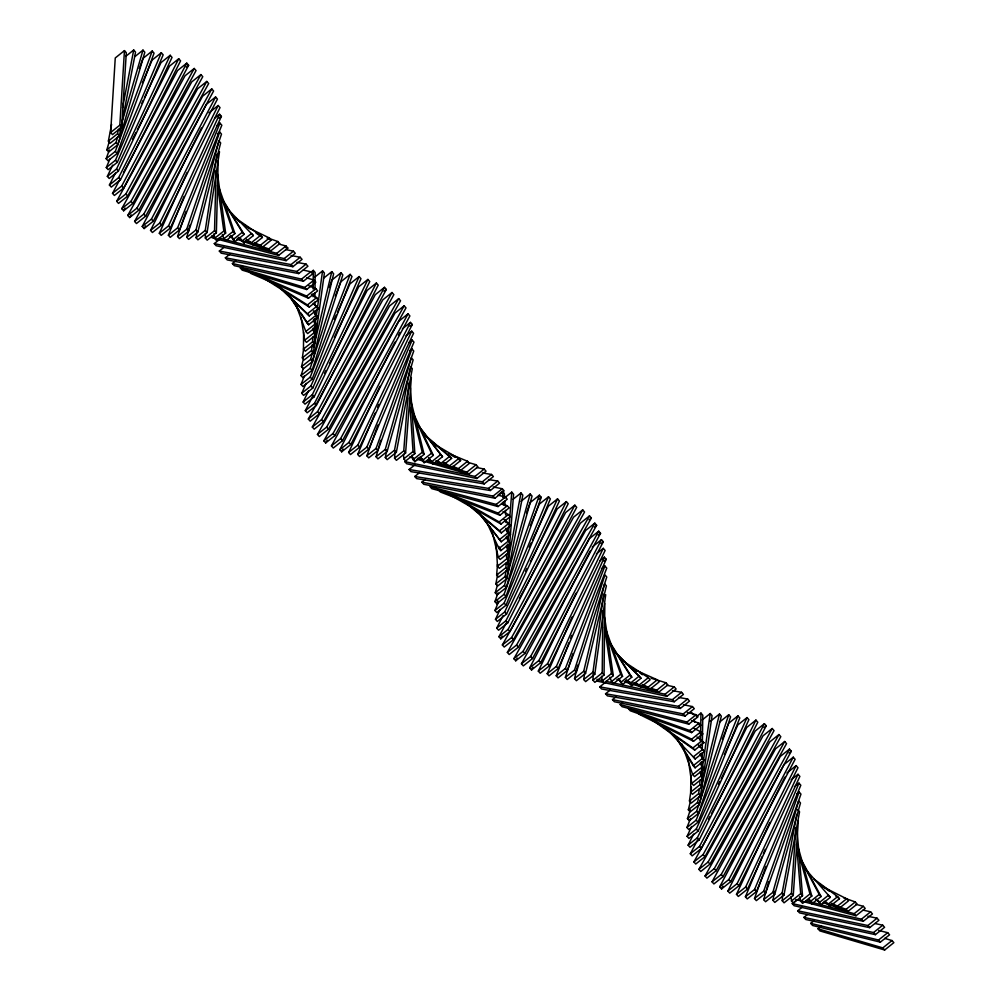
<?xml version="1.0" encoding="UTF-8"?>
<svg xmlns="http://www.w3.org/2000/svg" width="1000" height="1000" viewBox="0 0 1000 1000"><rect width="100%" height="100%" fill="white"/><g stroke="black" fill="none" stroke-linecap="round" stroke-linejoin="round"><path stroke-width="1.5" d="M314.65 326.775L314.5 343.837L305.3 351.188L303.463 349.075L303.612 332.013M314.5 343.837L312.65 341.725L312.688 337.075M313.062 296.737L313.087 293.637M313.125 288.988L313.3 270.363L311 272.2M314.675 323.663L314.725 319.012M314.762 314.363L314.788 311.262M314.85 305.05L314.875 301.95M314.913 297.3L314.962 292.638M314.988 289.538L315.138 272.475L313.3 270.363M604.825 603.525L604.05 675L594.862 682.35L593.013 680.238L593.088 674.025M604.05 675L602.212 672.887L602.888 610.737M701.95 769.788L701.675 786.938L692.487 794.287L690.638 792.175L690.913 775.025M701.675 786.938L699.837 784.825L699.912 780.15M700.413 747.4L700.462 744.275M700.512 741.162L700.95 713.088L696.363 716.762M702 766.663L702.062 761.988M702.113 758.863L702.212 752.625M702.262 749.513L702.8 715.2L700.95 713.088M218.188 160.5L216.375 232.8L207.188 240.15L205.338 238.038L205.463 233.425M216.375 232.8L214.537 230.688L216.038 170.7M110.638 132.5L115.262 57.95L124.45 50.613L126.3 52.713L121.675 127.263L112.475 134.613L110.638 132.5L119.825 125.15L124.45 50.613M798.337 820.575L793.263 895.475L784.062 902.825L782.225 900.725L782.638 894.6M793.263 895.475L791.413 893.375L795.875 827.638M411.362 377.512L405.613 452.962L396.413 460.312L394.575 458.2L395.037 452.038M405.613 452.962L403.762 450.85L408.925 383.113M504.85 497.638L511.75 492.137L513.587 494.237L507.688 569.8L498.488 577.15L496.65 575.05L497.488 564.25M507.688 569.8L505.838 567.7L506.2 563.075M508.013 539.938L511.75 492.137M605.712 594.7L594.8 674.262L585.612 681.612L583.763 679.513L584.812 671.862M583.763 679.513L592.962 672.163L603.663 594.125M314.513 277.325L322.562 270.9L324.4 273L313.4 352.638L304.2 359.988L302.362 357.887L303.637 348.7M302.362 357.887L311.55 350.538L312.4 344.412M314.513 329.1L314.938 326.025M315.363 322.962L322.562 270.9M702.175 719.963L710.225 713.525L712.062 715.638L700.487 795.738L691.3 803.088L689.45 800.975L691.462 787.113M689.45 800.975L698.65 793.625L699.312 789.013M701.538 773.6L710.225 713.525M219.513 151.725L207.1 232.488L197.913 239.838L196.062 237.725L197 231.637M196.062 237.725L205.263 230.375L216.962 154.188M797.712 809.675L799.562 811.787L783.988 895.075L774.8 902.425L772.95 900.312L774.65 891.225M772.95 900.312L782.15 892.962L796.862 814.212M410.475 366.587L412.312 368.688L396.35 452.3L387.163 459.65L385.312 457.537L386.775 449.938M385.312 457.537L394.513 450.188L410.175 368.1M512.938 499.387L520.988 492.962L522.825 495.062L506.9 578.65L497.713 585.988L495.863 583.888L497.6 574.763M495.863 583.888L505.062 576.538L506.213 570.462M507.375 564.375L520.988 492.962M125.662 56.425L133.713 50L135.55 52.112L119.412 135.863L110.213 143.212L108.375 141.1L111.6 124.35M108.375 141.1L117.562 133.75L118.45 129.188M122.55 107.863L133.713 50M574.538 678.587L583.737 671.237L604.562 583.75L606.4 585.85L585.575 673.35L576.388 680.7L574.538 678.587L577.775 665.013M323.762 278.075L331.8 271.65L333.65 273.762L312.538 361.475L303.35 368.825L301.5 366.712L303.325 359.15M301.5 366.712L310.7 359.363L312.512 351.812M313.612 347.275L331.8 271.65M710.3 721.375L719.488 714.038L721.338 716.137L699.375 804.538L690.175 811.888L688.337 809.788L690.562 800.788M688.337 809.788L697.525 802.438L699.013 796.438M701.625 785.95L719.488 714.038M186.8 237.262L196 229.913L218.837 140.812L220.675 142.925L197.838 232.025L188.65 239.375L186.8 237.262L189.9 225.188M521.013 501.3L530.2 493.963L532.05 496.062L506.3 587.5L497.1 594.85L495.262 592.737L497.375 585.237M495.262 592.737L504.45 585.388L530.2 493.963M763.7 899.638L772.9 892.288L798.65 800.85L800.5 802.962L774.737 894.388L765.55 901.737L763.7 899.638L768.763 881.65M376.075 456.763L385.262 449.412L411.312 357.75L413.15 359.862L387.113 451.525L377.912 458.875L376.075 456.763L380.775 440.238M134.938 56.562L142.988 50.125L144.838 52.237L117.9 144.613L108.7 151.962L106.862 149.85L109.462 140.912M106.862 149.85L116.05 142.5L117.788 136.55M119.525 130.588L120.838 126.112M121.7 123.138L142.988 50.125M565.35 677.375L574.538 670.025L604.938 574.888L606.775 576.987L576.388 672.138L567.188 679.475L565.35 677.375L572.95 653.587M329.45 287.462L331.812 280.113L341.012 272.762L342.85 274.875L312.062 370.337L302.863 377.688L301.025 375.575L303.387 368.225M301.025 375.575L310.212 368.225L341.012 272.762M719.55 722.1L728.737 714.75L730.588 716.862L698.475 813.375L689.275 820.725L687.438 818.612L690.35 809.837M687.438 818.612L696.625 811.263L728.737 714.75M217.375 133.812L219.662 131.988L221.513 134.088L188.6 231.25L179.4 238.6L177.562 236.488L186.038 211.462M177.562 236.488L186.75 229.137L219.662 131.988M526.562 512.75L530.2 502.562L539.388 495.213L541.237 497.312L505.962 596.362L496.763 603.713L494.925 601.6L498.038 592.863M496.763 603.713L497.8 600.8M494.925 601.6L504.113 594.25L539.388 495.213M796.825 793.825L799.125 791.988L800.975 794.1L765.537 893.275L756.338 900.625L754.5 898.512L765.962 866.425M754.5 898.512L763.688 891.162L799.125 791.988M409.625 350.737L411.925 348.9L413.762 351.012L377.887 450.525L368.7 457.875L366.85 455.775L377.938 425.037M366.85 455.775L376.05 448.425L411.925 348.9M139.288 68.55L143.025 58.375L152.213 51.025L154.062 53.125L117.188 153.45L107.987 160.8L106.15 158.7L109.35 149.975M106.15 158.7L115.337 151.35L152.213 51.025M601.45 568.763L604.9 566.013L606.75 568.125L567.263 670.525L558.062 677.875L556.225 675.775L569.012 642.6M570.688 638.263L571.788 635.388M556.225 675.775L565.413 668.425L604.9 566.013M335.325 296.188L340.938 281.725L350.138 274.375L351.975 276.488L312.1 379.2L302.9 386.55L301.062 384.438L304.438 375.763M301.062 384.438L310.25 377.1L350.138 274.375M722.362 739.137L728.75 723.213L737.938 715.863L739.788 717.975L697.987 822.225L688.8 829.575L686.95 827.475L690.438 818.787M686.95 827.475L696.15 820.125L737.938 715.863M216.537 125.875L219.975 123.112L221.825 125.225L179.412 229.975L170.225 237.325L168.375 235.212L184.062 196.475M168.375 235.212L177.575 227.862L219.975 123.112M530.325 525.7L539.325 504.15L548.525 496.8L550.363 498.913L505.988 605.225L496.788 612.575L494.95 610.475L498.55 601.85M494.95 610.475L504.137 603.125L548.525 496.8M794.375 786.8L798.975 783.125L800.812 785.238L756.438 891.55L747.237 898.9L745.4 896.787L762.188 856.562M763.388 853.688L765.188 849.375M745.4 896.787L754.587 889.45L798.975 783.125M408.675 342.788L412.125 340.037L413.975 342.137L368.725 449.15L359.525 456.5L357.688 454.4L375.188 413.013M377.6 407.312L378.8 404.45M357.688 454.4L366.875 447.05L412.125 340.037M142.35 83L152.125 60.075L161.325 52.725L163.162 54.837L117.325 162.325L108.138 169.662L106.287 167.562L109.95 158.963M106.287 167.562L115.487 160.212L161.325 52.725M599.788 560.837L604.375 557.163L606.225 559.263L558.237 668.475L549.038 675.825L547.2 673.713L572.125 616.987M547.2 673.713L556.388 666.363L604.375 557.163M337.413 312.325L349.925 283.925L359.125 276.575L360.962 278.688L312.775 388.05L303.587 395.4L301.737 393.288L306.112 383.35M334.275 319.425L336.163 315.175M301.737 393.288L310.925 385.938L359.125 276.575M724.362 754.538L737.85 724.925L747.05 717.575L748.888 719.675L698.138 831.1L688.938 838.45L687.1 836.338L691.6 826.462M687.1 836.338L696.287 828.988L747.05 717.575M214.963 117.938L219.562 114.262L221.4 116.363L170.362 228L161.175 235.35L159.325 233.25L187.113 172.475M159.325 233.25L168.525 225.9L219.562 114.262M791.112 779.812L798.012 774.3L799.862 776.413L747.525 889.087L738.325 896.438L736.488 894.338L769.85 822.5M736.488 894.338L745.675 886.988L798.012 774.3M532.487 540.15L548.35 506.225L557.537 498.875L559.388 500.988L506.525 614.087L497.325 621.438L495.487 619.325L500.112 609.425M529.188 547.225L531.163 542.987M495.487 619.325L504.675 611.975L557.537 498.875M144.45 97.737L161 62.638L170.2 55.287L172.037 57.4L118.387 171.125L109.2 178.475L107.35 176.363L112.65 165.138M141.8 103.35L143.125 100.55M107.35 176.363L116.55 169.013L170.2 55.287M405.975 335.763L411.725 331.175L413.575 333.275L359.675 447.2L350.475 454.55L348.638 452.45L379.913 386.337M348.638 452.45L357.825 445.1L411.725 331.175M334.312 337.388L358.7 286.788L367.9 279.438L369.738 281.55L314.175 396.812L304.975 404.162L303.137 402.05L308.562 390.812M303.137 402.05L312.325 394.7L367.9 279.438M596.388 553.862L603.275 548.35L605.125 550.462L549.362 665.875L540.175 673.225L538.325 671.112L575.95 593.25M538.325 671.112L547.525 663.763L603.275 548.35M208.975 112.85L218.162 105.5L220.012 107.6L161.588 225.15L152.4 232.5L150.55 230.387L201.412 128.05M150.55 230.387L159.75 223.038L218.162 105.5M721.225 778.675L746.737 727.45L755.938 720.1L757.775 722.2L699.163 839.912L689.963 847.25L688.125 845.15L693.637 834.075M718.462 784.225L719.85 781.45M688.125 845.15L697.312 837.8L755.938 720.1M786.938 772.975L796.125 765.625L797.975 767.738L738.925 885.775L729.725 893.125L727.887 891.025L784.85 777.138M727.887 891.025L737.075 883.675L796.125 765.625M137.375 129.7L169.537 66.112L178.738 58.762L180.575 60.862L120.45 179.775L111.263 187.113L109.412 185.012L115.712 172.562M132.487 139.388L135.988 132.475M109.412 185.012L118.612 177.662L178.738 58.762M530.462 561.6L557.175 508.95L566.362 501.6L568.212 503.713L507.762 622.875L498.575 630.212L496.725 628.112L503.05 615.638M525.55 571.3L526.95 568.525M496.725 628.112L505.925 620.763L566.362 501.6M402.425 328.825L410.462 322.388L412.312 324.5L350.85 444.462L341.662 451.812L339.812 449.7L394.913 342.15M398.45 335.25L399.862 332.5M341.662 451.812L343.075 449.05M339.812 449.7L349.012 442.362L410.462 322.388M329.487 363.65L367.2 290.363L376.388 283.012L378.237 285.125L316.35 405.438L307.15 412.775L305.312 410.675L312.425 396.838M324.513 373.338L325.938 370.562M305.312 410.675L314.5 403.325L376.388 283.012M592.263 547.013L601.45 539.663L603.3 541.763L540.737 662.613L531.538 669.963L529.7 667.862L590.125 551.125M531.538 669.963L532.962 667.225M529.7 667.862L538.888 660.512L601.45 539.663M142.238 226.462L206.4 104.325L215.6 96.988L217.438 99.087L153.275 221.225L144.088 228.562L142.238 226.462L151.438 219.112L215.6 96.988M144.088 228.562L145.525 225.825M719.7 886.838L784.075 764.538L793.263 757.188L795.113 759.3L730.738 881.6L721.55 888.95L719.7 886.838L728.9 879.488L793.263 757.188M721.55 888.95L723 886.2M123.488 172.65L177.587 70.512L186.775 63.163L188.625 65.275L123.562 188.125L114.362 195.463L112.525 193.363L119.1 180.938M112.525 193.363L121.713 186.012L186.775 63.163M711.462 813.763L755.225 731.025L764.412 723.675L766.263 725.788L701.35 848.512L692.15 855.863L690.312 853.763L697.6 839.963M708.538 819.287L710 816.525M690.312 853.763L699.5 846.413L764.412 723.675M308.325 419.05L375.288 294.688L384.475 287.337L386.325 289.45L319.363 413.812L310.175 421.163L308.325 419.05L317.525 411.7L384.475 287.337M519.45 598.513L565.65 512.537L574.85 505.188L576.688 507.3L509.963 631.487L500.763 638.825L498.925 636.725L506.25 623.075M500.763 638.825L502.225 636.1M498.925 636.725L508.113 629.375L574.85 505.188M331.438 445.913L398.85 321.188L408.05 313.837L409.888 315.95L342.475 440.675L333.288 448.025L331.438 445.913L340.637 438.562L408.05 313.837M134.613 221.425L202.562 96.263L211.762 88.912L213.6 91.025L145.65 216.188L136.463 223.525L134.613 221.425L143.812 214.075L211.762 88.912M521.462 663.775L589.513 538.538L598.713 531.188L600.55 533.3L532.5 658.538L523.312 665.888L521.462 663.775L530.662 656.425L598.713 531.188M116.675 201.287L185.012 75.812L194.213 68.463L196.05 70.575L127.713 196.05L118.513 203.4L116.675 201.287L125.862 193.938L194.213 68.463M712.062 881.825L780.275 756.462L789.463 749.112L791.312 751.213L723.1 876.587L713.9 883.938L712.062 881.825L721.25 874.475L789.463 749.112M693.913 861.925L762.987 735.863L772.188 728.512L774.025 730.612L704.938 856.675L695.75 864.025L693.913 861.925L703.1 854.575L772.188 728.512M121.775 208.688L191.725 81.925L200.912 74.588L202.763 76.688L132.812 203.438L123.625 210.787L121.775 208.688L130.975 201.337L200.912 74.588M123.625 210.787L125.125 208.062M127.775 215.438L197.625 88.775L206.812 81.425L208.663 83.525L138.812 210.2L129.625 217.55L127.775 215.438L136.975 208.088L206.812 81.425M129.625 217.55L131.125 214.825M312.325 427.05L382.812 299.862L392 292.512L393.85 294.625L323.363 421.812L314.175 429.162L312.325 427.05L321.525 419.7L392 292.512M705.062 876L775.512 748.85L784.712 741.5L786.55 743.612L716.1 870.763L706.912 878.112L705.062 876L714.262 868.65L784.712 741.5M698.925 869.362L769.762 741.9L778.962 734.55L780.8 736.663L709.963 864.125L700.775 871.475L698.925 869.362L708.125 862.013L778.962 734.55M323.85 440.838L394.963 313.15L404.162 305.8L406 307.9L334.888 435.6L325.688 442.938L323.85 440.838L333.038 433.488L404.162 305.8M325.688 442.938L327.212 440.225M502.375 644.95L573.513 517.238L582.7 509.888L584.55 512L513.4 639.7L504.212 647.05L502.375 644.95L511.562 637.6L582.7 509.888M317.462 434.425L389.5 306L398.7 298.65L400.538 300.763L328.5 429.188L319.3 436.538L317.462 434.425L326.65 427.075L398.7 298.65M513.888 658.688L585.612 530.5L594.812 523.162L596.65 525.262L524.925 653.45L515.725 660.788L513.888 658.688L523.075 651.338L594.812 523.162M515.725 660.788L517.238 658.088M507.362 652.4L580.3 523.25L589.487 515.9L591.337 518.013L518.4 647.163L509.2 654.513L507.362 652.4L516.55 645.05L589.487 515.9M186.325 67.1L188.625 65.275M219.1 118.2L221.4 116.363M205.338 238.038L214.537 230.688M217.5 173.85L225.65 233.113L216.462 240.463L214.613 238.35L223.812 231L217.537 185.413M285.85 249.575L293.45 251.2L295.287 253.312L286.1 260.663L216.137 245.725L214.3 243.612L220.05 239.025M218.738 186.85L234.925 233.575L225.725 240.925L223.888 238.812L233.075 231.462L219.425 192.037M221.375 197.463L244.163 234.35L234.975 241.7L233.125 239.587L242.325 232.237L222.787 200.625M291.062 255.525L300.225 257.262L302.062 259.363L292.875 266.712L221.175 253.175L219.338 251.062L223.925 247.387M239.075 237.512L242.312 240.825L251.513 233.487L253.35 235.588L244.163 242.938L238.762 237.413M296.95 262.375L306.087 264.113L307.925 266.225L298.738 273.575L227.2 259.9L225.362 257.787L229.95 254.112M246.238 239.163L251.375 242.712L260.575 235.362L262.413 237.463L253.225 244.812L246.8 240.375M303.238 270.075L310.763 271.762L312.6 273.875L303.412 281.225L234.25 265.65L232.413 263.538L235.85 260.788M254.7 242.7L260.225 245.362L269.425 238.012L271.262 240.125L262.075 247.475L253.787 243.475M306.663 277.875L313.975 280.075L315.825 282.175L306.625 289.525L242.237 270.15L240.387 268.05L242.688 266.212M245.263 240.675L268.738 248.9L277.925 241.55L279.775 243.663L270.575 251.012L236.838 239.188M219.1 238.012L276.775 253.312L285.975 245.963L287.812 248.075L278.625 255.425L212.075 237.763M214.3 243.612L284.25 258.55L293.45 251.2M219.338 251.062L291.025 264.6L300.225 257.262M225.362 257.787L296.887 271.462L306.087 264.113M232.413 263.538L301.562 279.113L310.763 271.762M240.387 268.05L304.788 287.425L313.975 280.075M306.65 296.1L315.85 288.75L317.688 290.863L308.5 298.212L250.837 273.45L249 271.337L306.65 296.1L308.5 298.212M268.375 280.225L307.438 304.938L316.625 297.587L318.475 299.7L309.275 307.05L262.4 277.387M279.4 286.975L307.4 313.8L316.588 306.462L318.438 308.562L309.237 315.912L280.125 288.012M313.587 310.963L317.825 317.413L308.625 324.762L306.788 322.65L315.975 315.312L313.438 311.438M314.188 319.037L316.85 326.238L307.65 333.587L305.812 331.475L315 324.125L313.4 319.812M314.488 327.35L315.688 335.037L306.5 342.388L304.65 340.275L313.85 332.925L313.125 328.325M303.463 349.075L312.65 341.725M384.025 291.288L386.325 289.45M410.012 326.337L412.312 324.5M394.575 458.2L403.762 450.85M405.675 460.962L403.825 458.85L413.025 451.512L409.462 397.987M476.562 467.463L484.188 469.075L486.037 471.175L476.838 478.525L406.688 463.75L404.837 461.637L414.862 453.612L410.5 387.863M410.637 399.613L424.113 454.375L414.913 461.725L413.075 459.625L422.262 452.275L411.337 407.863M482.388 472.925L491.538 474.462L493.387 476.562L484.188 483.913L410.925 471.625L409.087 469.513L414.837 464.925M413.537 413.738L433.338 455.363L424.137 462.713L422.3 460.6L431.488 453.25L414.338 417.175M431.475 461.912L440.662 454.562L442.512 456.675L433.312 464.025L428.65 458.263M488.5 479.575L497.713 481.062L499.562 483.162L490.363 490.513L416.625 478.6L414.787 476.488L419.387 472.825M437.1 460.675L440.575 463.638L449.762 456.287L451.613 458.4L442.413 465.75L436.637 460.8M493.212 486.975L502.3 488.75L504.137 490.863L494.95 498.212L423.738 484.275L421.9 482.163L425.35 479.412M444.175 462.688L449.562 465.85L458.75 458.5L460.6 460.6L451.4 467.95L443.338 463.212M452.65 466.275L458.375 468.612L467.562 461.262L469.412 463.375L460.213 470.725L443.062 463.7M426.962 460.538L466.912 472.088L476.1 464.738L477.95 466.85L468.75 474.188L416.975 459.225M404.837 461.637L475 476.425L484.188 469.075M409.087 469.513L482.35 481.812L491.538 474.462M414.787 476.488L488.525 488.4L497.713 481.062M421.9 482.163L493.1 496.1L502.3 488.75M499.05 494.125L502.5 491.375L504.338 493.475L504.625 498.088M496.2 504.45L505.387 497.1L507.238 499.212L498.05 506.562L431.788 488.663L429.95 486.562L496.2 504.45L498.05 506.562M498.113 513.125L507.312 505.775L509.15 507.887L499.963 515.237L440.387 492L438.537 489.9L498.113 513.125L499.963 515.237M456.712 497.713L499.137 521.938L508.338 514.587L510.175 516.7L500.988 524.05L450.6 495.288M469.275 505.175L499.513 530.8L508.7 523.45L510.55 525.562L501.35 532.913L466.475 503.35M538.938 499.15L541.237 497.312M499.412 539.663L508.612 532.325L510.45 534.425L501.262 541.775L477.837 511.65M506.763 536.325L510.025 543.288L500.838 550.638L498.988 548.525L508.188 541.175L506.225 537M507.575 544.7L509.363 552.137L500.163 559.487L498.325 557.375L507.512 550.025L506.45 545.575M507.488 544.1L508.537 560.975L499.35 568.325L497.5 566.213L506.7 558.862L506.413 554.263M496.65 575.05L505.838 567.7M589.038 519.85L591.337 518.013M594.35 527.1L596.65 525.262M598.25 535.138L600.55 533.3M601 543.6L603.3 541.763M603.925 561.1L606.225 559.263M593.013 680.238L602.212 672.887M604.562 616.987L613.312 675.65L604.113 683L602.275 680.888L611.462 673.55L604.55 627.225M672.5 690.713L681.575 692.3L683.425 694.412L674.225 701.762L601.575 688.988L599.725 686.875L605.475 682.288M605.525 628.438L622.562 676.35L613.362 683.7L611.525 681.587L620.712 674.237L606.263 633.587M678.525 697.425L687.638 699L689.488 701.112L680.288 708.462L607.4 695.875L605.55 693.763L610.15 690.088M609.575 641.812L631.8 677.175L622.6 684.525L620.763 682.412L629.95 675.062L610.2 643.625M626.688 680.225L629.975 683.5L639.163 676.15L641.012 678.263L631.812 685.612L626.35 680.138M683.413 704.75L692.45 706.575L694.287 708.688L685.1 716.038L614.35 701.737L612.5 699.625L615.95 696.875M635.275 682.487L639.113 685.013L648.312 677.663L650.15 679.775L640.962 687.125L634.562 682.913M687.262 712.362L696.162 714.7L698 716.812L688.812 724.15L622.05 706.675L620.2 704.562L622.5 702.725M642.425 684.613L648.112 687.15L657.312 679.8L659.15 681.912L649.963 689.262L641.413 685.462M650.875 688.312L656.85 690.138L666.038 682.788L667.887 684.9L658.688 692.237L624.375 681.775M606.038 681.35L665.062 694.225L674.262 686.888L676.1 688.988L666.912 696.338L597.288 681.137M599.725 686.875L672.387 699.65L681.575 692.3M605.55 693.763L678.45 706.35L687.638 699M612.5 699.625L683.25 713.925L692.45 706.575M620.2 704.562L686.963 722.05L696.162 714.7M689.737 730.512L698.938 723.162L700.775 725.263L691.587 732.613L630.275 710.775L628.425 708.662L689.737 730.512L691.587 732.613M639.738 713.388L691.688 739.175L700.875 731.825L702.725 733.938L693.525 741.287L638.85 714.137L637 712.038M657.288 722.8L692.875 747.975L702.075 740.625L703.913 742.725L694.725 750.075L651.5 719.513M695.225 758.938L704.412 751.587L702.575 749.475L693.375 756.825L695.225 758.938L666.637 729M700.25 753.863L704.312 760.45L695.113 767.8L693.275 765.7L702.463 758.35L700.025 754.388M701.162 762.025L703.725 769.312L694.538 776.65L692.688 774.55L701.888 767.2L700.35 762.837M701.475 769.075L702.8 778.138L693.612 785.487L691.762 783.375L700.962 776.025L700.3 771.5M763.962 727.625L766.263 725.788M690.638 792.175L699.837 784.825M789.013 753.05L791.312 751.213M782.225 900.725L791.413 893.375M797.237 832.438L802.537 895.75L793.337 903.1L791.5 901L800.688 893.65L796.55 844.225M863.1 910.125L870.625 911.825L872.463 913.925L863.275 921.275L794.112 905.713L792.275 903.6L795.713 900.85M797.288 844.062L811.812 896.05L802.613 903.4L800.775 901.287L809.963 893.938L798.35 852.35M867.913 916.275L877.062 918.188L878.913 920.3L869.712 927.65L799.538 912.9L797.688 910.788L802.288 907.113M800.225 857.65L821.075 896.513L811.888 903.863L810.037 901.762L819.237 894.412L801.263 860.9M875.175 923.55L882.75 925.2L884.587 927.312L875.4 934.663L805.738 919.488L803.9 917.375L807.35 914.613M821.125 904.7L830.312 897.35L828.475 895.238L819.275 902.588L821.125 904.7L816.038 898.925M824.712 901.213L828.438 903.975L837.638 896.625L839.475 898.737L830.288 906.087L824.075 901.475M878.675 930.462L887.712 932.688L889.562 934.8L880.362 942.138L812.575 925.475L810.725 923.375L814.175 920.612M831.862 903.325L837.438 906.137L846.625 898.787L848.475 900.9L839.275 908.25L830.925 904.025M884.65 938.375L892.013 940.55L893.85 942.65L884.663 950L819.9 930.913L818.05 928.812L821.5 926.05M838.8 906.7L846.1 909.312L855.288 901.963L857.138 904.075L847.938 911.413L823.138 902.562M805.962 900.662L854.163 913.662L863.363 906.312L865.2 908.425L856.012 915.775L795.763 899.525M792.275 903.6L861.425 919.175L870.625 911.825M797.688 910.788L867.875 925.537L877.062 918.188M803.9 917.375L873.55 932.55L882.75 925.2M810.725 923.375L878.525 940.037L887.712 932.688M818.05 928.812L882.812 947.887L892.013 940.55M666.688 685.225L674.262 686.888M596.95 679.362L603.013 680.688M278.575 244L285.975 245.963M284.862 247.288L287.812 248.075M211.713 236.05L214.662 236.838M497.863 495.075L505.387 497.1M855.825 904.287L863.363 906.312M467.225 462.175L476.1 464.738M418.088 457.975L422.525 459.25M409.575 457.088L414.012 458.375M651.125 678.238L666.038 682.788M625.513 680.588L629.987 681.95M632.975 682.85L637.45 684.225M641.925 685.588L646.4 686.95M616.912 679.5L619.888 680.413M267.663 237.95L277.925 241.55M237.925 238.1L240.863 239.137M229.5 236.612L232.425 237.638M691.637 720.562L698.938 723.162M697.85 724.225L700.775 725.263M843.625 897.8L855.288 901.963M815.85 899.95L818.763 901M501.5 503.512L507.312 505.775M448.975 453.663L467.562 461.262M435.913 460.775L440.2 462.537M308.812 285.738L315.85 288.75M633.1 669.038L657.312 679.8M248.7 228.012L269.425 238.012M267.125 238.125L271.262 240.125M694.05 728.438L700.875 731.825M699.987 732.575L702.725 733.938M822.95 886.838L846.625 898.787M503.025 511.562L508.338 514.587M435.887 445.075L458.75 458.5M451.188 455.075L455.213 457.45M457.912 459.025L460.6 460.6M311.413 294.288L316.625 297.587M315.863 298.05L318.475 299.7M624.025 661.65L648.312 677.663M625.862 663.763L628.425 665.45M632.263 667.975L637.375 671.35M639.925 673.037L642.487 674.712M233.575 216.725L260.575 235.362M237.987 220.613L240.562 222.387M244.412 225.05L249.562 228.6M255.987 233.038L262.413 237.463M696.988 737.025L702.075 740.625M700.1 740.037L703.913 742.725M814.025 879.112L837.638 896.625M819.6 883.988L829.538 891.363M835.75 895.975L839.475 898.737M504.05 519.513L508.7 523.45M504.738 520.638L510.55 525.562M423.162 433.512L449.762 456.287M425.012 435.625L451.613 458.4M313.238 303.238L316.588 306.462M313.95 304.275L318.438 308.562M615.112 652.087L639.163 676.15M616.95 654.188L626.8 664.038M628.987 666.225L641.012 678.263M227.775 209.15L253.35 235.588M698.288 745.025L704.412 751.587M805.075 868.675L830.312 897.35M691.688 712.588L693.538 714.688M488.525 488.4L490.363 490.513M482.35 481.812L484.188 483.913M672.387 699.65L674.225 701.762M678.45 706.35L680.288 708.462M291.025 264.6L292.875 266.712M296.887 271.462L298.738 273.575M493.1 496.1L494.95 498.212M683.25 713.925L685.1 716.038M475 476.425L476.838 478.525M867.875 925.537L869.712 927.65M284.25 258.55L286.1 260.663M873.55 932.55L875.4 934.663M665.062 694.225L666.912 696.338M301.562 279.113L303.412 281.225M861.425 919.175L863.275 921.275M878.525 940.037L880.362 942.138M686.963 722.05L688.812 724.15M276.775 253.312L278.625 255.425M854.163 913.662L856.012 915.775M466.912 472.088L468.75 474.188M882.812 947.887L884.663 950M304.788 287.425L306.625 289.525M656.85 690.138L658.688 692.237M268.738 248.9L270.575 251.012M846.1 909.312L847.938 911.413M458.375 468.612L460.213 470.725M648.112 687.15L649.963 689.262M260.225 245.362L262.075 247.475M691.688 739.175L693.525 741.287M837.438 906.137L839.275 908.25M499.137 521.938L500.988 524.05M449.562 465.85L451.4 467.95M307.438 304.938L309.275 307.05M315.975 315.312L317.825 317.413M639.113 685.013L640.962 687.125M629.95 675.062L631.8 677.175M242.325 232.237L244.163 234.35M251.375 242.712L253.225 244.812M702.463 758.35L704.312 760.45M692.875 747.975L694.725 750.075M828.438 903.975L830.288 906.087M819.237 894.412L821.075 896.513M499.513 530.8L501.35 532.913M431.488 453.25L433.338 455.363M440.575 463.638L442.413 465.75M508.188 541.175L510.025 543.288M307.4 313.8L309.237 315.912M629.975 683.5L631.812 685.612M242.312 240.825L244.163 242.938M315 324.125L316.85 326.238M620.712 674.237L622.562 676.35M701.888 767.2L703.725 769.312M233.075 231.462L234.925 233.575M809.963 893.938L811.812 896.05M422.262 452.275L424.113 454.375M507.512 550.025L509.363 552.137M313.85 332.925L315.688 335.037M611.462 673.55L613.312 675.65M700.962 776.025L702.8 778.138M223.812 231L225.65 233.113M800.688 893.65L802.537 895.75M413.025 451.512L414.862 453.612M506.7 558.862L508.537 560.975M119.825 125.15L121.675 127.263M592.962 672.163L594.8 674.262M311.55 350.538L313.4 352.638M698.65 793.625L700.487 795.738M205.263 230.375L207.1 232.488M782.15 892.962L783.988 895.075M117.562 133.75L119.412 135.863M394.513 450.188L396.35 452.3M505.062 576.538L506.9 578.65M583.737 671.237L585.575 673.35M310.7 359.363L312.538 361.475M697.525 802.438L699.375 804.538M196 229.913L197.838 232.025M504.45 585.388L506.3 587.5M772.9 892.288L774.737 894.388M385.262 449.412L387.113 451.525M116.05 142.5L117.9 144.613M574.538 670.025L576.388 672.138M310.212 368.225L312.062 370.337M696.625 811.263L698.475 813.375M186.75 229.137L188.6 231.25M504.113 594.25L505.962 596.362M763.688 891.162L765.537 893.275M376.05 448.425L377.887 450.525M115.337 151.35L117.188 153.45M565.413 668.425L567.263 670.525M310.25 377.1L312.1 379.2M696.15 820.125L697.987 822.225M177.575 227.862L179.412 229.975M504.137 603.125L505.988 605.225M754.587 889.45L756.438 891.55M366.875 447.05L368.725 449.15M115.487 160.212L117.325 162.325M556.388 666.363L558.237 668.475M310.925 385.938L312.775 388.05M168.525 225.9L170.362 228M696.287 828.988L698.138 831.1M745.675 886.988L747.525 889.087M504.675 611.975L506.525 614.087M116.55 169.013L118.387 171.125M357.825 445.1L359.675 447.2M312.325 394.7L314.175 396.812M547.525 663.763L549.362 665.875M159.75 223.038L161.588 225.15M697.312 837.8L699.163 839.912M737.075 883.675L738.925 885.775M118.612 177.662L120.45 179.775M505.925 620.763L507.762 622.875M349.012 442.362L350.85 444.462M314.5 403.325L316.35 405.438M538.888 660.512L540.737 662.613M151.438 219.112L153.275 221.225M728.9 879.488L730.738 881.6M699.5 846.413L701.35 848.512M121.713 186.012L123.562 188.125M317.525 411.7L319.363 413.812M508.113 629.375L509.963 631.487M340.637 438.562L342.475 440.675M143.812 214.075L145.65 216.188M530.662 656.425L532.5 658.538M721.25 874.475L723.1 876.587M125.862 193.938L127.713 196.05M703.1 854.575L704.938 856.675M136.975 208.088L138.812 210.2M130.975 201.337L132.812 203.438M321.525 419.7L323.363 421.812M714.262 868.65L716.1 870.763M708.125 862.013L709.963 864.125M333.038 433.488L334.888 435.6M511.562 637.6L513.4 639.7M523.075 651.338L524.925 653.45M326.65 427.075L328.5 429.188M516.55 645.05L518.4 647.163M417.113 423.837L442.512 456.675M418.088 425.375L440.662 454.562M428.612 457.938L433.312 464.025M505.763 528.337L510.45 534.425M505.8 528.663L508.612 532.325M479.675 513.763L501.262 541.775M290 296.35L299.312 310.562M301.012 313.137L308.625 324.762M289.012 295.538L306.788 322.65M619.312 679.287L622.6 684.525M618.288 678.487L620.763 682.412M678.062 740.113L681.3 745.387M682.925 748.025L695.113 767.8M676.213 738L693.275 765.7M231.713 236.425L234.975 241.7M230.688 235.637L233.125 239.587M809.013 898.5L811.888 903.863M808.6 899.075L810.037 901.762M422.163 458.55L424.137 462.713M420.312 456.438L422.3 460.6M489.087 525.562L491.688 531.138M498.875 546.462L500.838 550.638M486.587 522.062L498.988 548.525M294.625 301.262L305.812 331.475M609.975 677.225L611.525 681.587M681.938 743.988L692.688 774.55M222.362 234.438L223.888 238.812M799.525 896.825L800.775 901.287M414.188 458.762L414.913 461.725M411.975 455.175L413.075 459.625M492.262 532.112L498.325 557.375M301.062 317.225L304.65 340.275M601.575 676.263L602.275 680.888M694.2 719.225L694.638 722.25M688.238 759.2L691.762 783.375M213.988 233.787L214.613 238.35M791.112 896.363L791.5 901M403.525 454.263L403.825 458.85M504.825 501.15L505.112 505.75M505.387 510.35L505.675 514.95M505.962 519.562L506.15 522.625M506.538 528.763L506.725 531.825M502.5 491.375L502.875 497.512M503.162 502.113L503.363 505.175M496.163 544.738L497.5 566.213"/></g></svg>
